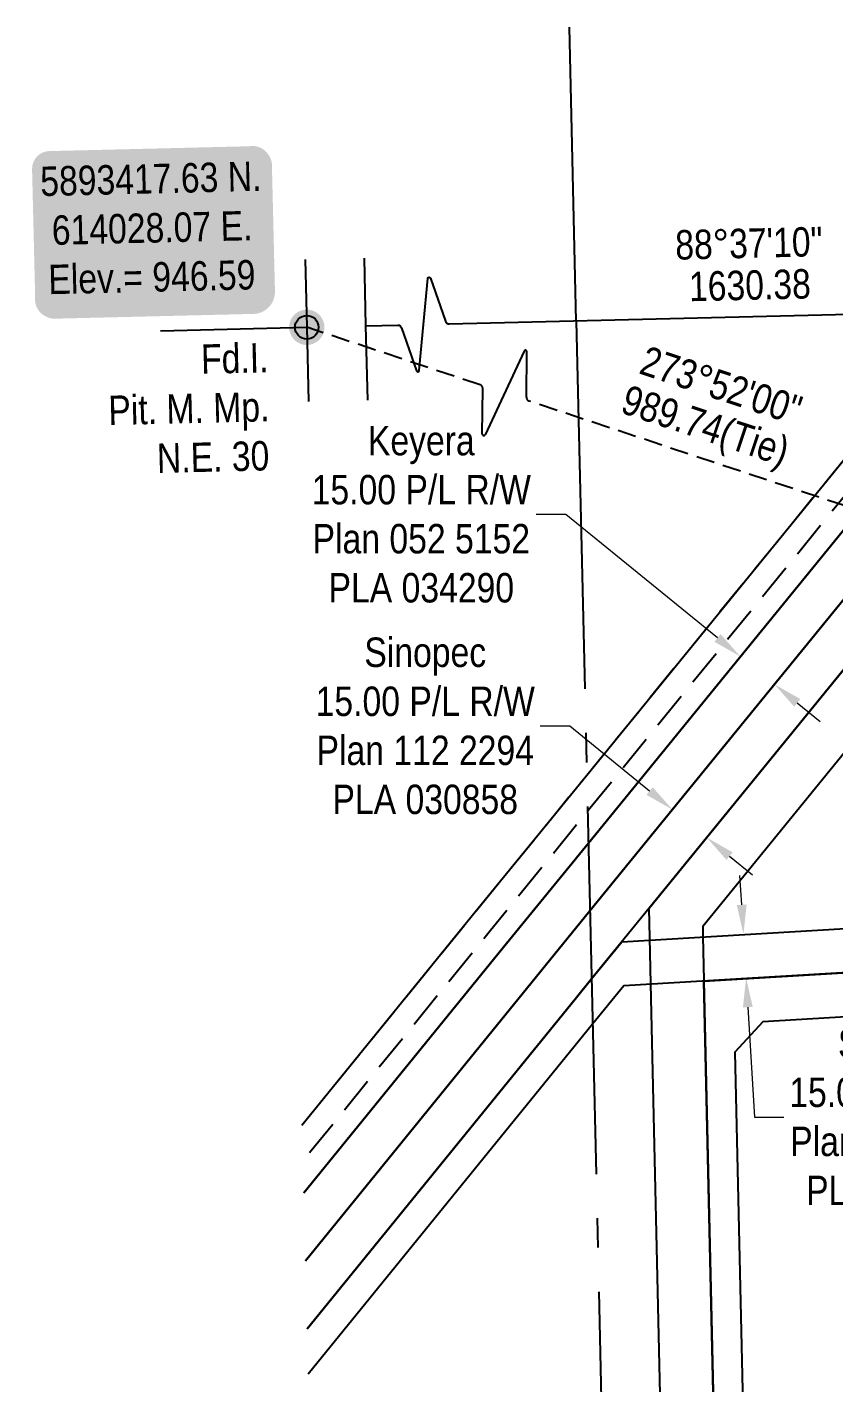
# Model space of a CAD drawing. Extents: x 614480 to 617433, y 5892532 to 5894399.
# Drawn here: x 614666.1 to 614940.2, y 5893076.5 to 5893537.3 of the extents above; entities that cross this region are included whole.
import ezdxf
from ezdxf.enums import TextEntityAlignment as Align

# ---------------------------------------------------------------- set-up
doc = ezdxf.new("R2010")
doc.units = 0
doc.header["$LTSCALE"] = 5
doc.header["$PDSIZE"] = 0.5
for name, pattern in [('foc-ACCESSROAD', [3.75, 2.5, -1.25]), ('foc-QUARTERLINE', [33, 25, -3, 2, -3]), ('foc-TIELINE', [1.875, 1.25, -0.625])]:
    doc.linetypes.add(name, pattern=pattern)
doc.layers.get('Defpoints').update_dxf_attribs({"color": 9})
for name, color, linetype in [('DETAIL-T', 7, 'Continuous'), ('F-RW', 190, 'Continuous'), ('F-WS', 190, 'foc-ACCESSROAD'), ('L-BD', 7, 'Continuous'), ('L-MON', 1, 'Continuous'), ('L-QSEC', 8, 'foc-QUARTERLINE'), ('L-SEC', 7, 'Continuous'), ('L-TIE', 7, 'foc-TIELINE')]:
    doc.layers.add(name, color=color, linetype=linetype)
doc.layers.add('F-RW-T', color=190, linetype='Continuous', lineweight=9)
doc.styles.add('80', font='ARIALN.TTF', dxfattribs={"height": 10})
doc.styles.add('80CG', font='ARIALN.TTF', dxfattribs={"height": 10})
doc.styles.add('80L', font='ARIALN.TTF', dxfattribs={"height": 10})
doc.styles.get("Standard").update_dxf_attribs({"font": 'ARIALN.TTF'})
doc.dimstyles.new('Compass 5 000', dxfattribs={"dimscale": 5, "dimtxt": 9, "dimasz": 2, "dimexe": 0.2, "dimexo": 0.0625, "dimgap": 0.5, "dimtad": 0, "dimtih": 1, "dimtoh": 1, "dimzin": 0, "dimdsep": 46, "dimtxsty": '80CG', "dimcen": 0.1, "dimse1": 1, "dimse2": 1, "dimclrd": 256, "dimclrt": 256, "dimaunit": 1, "dimadec": 4, "dimazin": 0, "dimtfac": 0.06, "dimtofl": 0, "dimtmove": 0, "dimatfit": 1, "dimfxl": 0.2, "dimtolj": 1, "dimtzin": 0, "dimlwd": -1, "dimarcsym": 0})

# ---------------------------------------------------------------- blocks, each defined once
blk = doc.blocks.new('*D614')
at = {"layer": 'Defpoints', "color": 0, "transparency": 16777216}
for p in [(614958.69, 5893385.07), (614970.27, 5893375.63), (614908.42, 5893323.35)]:
    blk.add_point(p, dxfattribs=at)
at = {"layer": 'F-RW-T', "transparency": 16777216}
for p, q in [((614849.09, 5893371.68), (614839.09, 5893371.68)), ((614900.66, 5893329.67), (614849.09, 5893371.68)), ((614927.75, 5893307.6), (614935.51, 5893301.28))]:
    blk.add_line(p, q, dxfattribs=at)
for points in [[(614901.71, 5893330.96), (614899.61, 5893328.38), (614908.42, 5893323.35)], [(614928.81, 5893308.89), (614926.7, 5893306.31), (614920, 5893313.92)]]:
    blk.add_solid(points, dxfattribs=at)
at = {"layer": 'F-RW-T', "transparency": 16777216, "insert": (614800.01, 5893371.68), "char_height": 10, "attachment_point": 5, "style": '80CG'}
blk.add_mtext('\\A1;Keyera\\P15.00 P/L R/W\\PPlan 052 5152\\PPLA 034290', dxfattribs=at)
blk = doc.blocks.new('*D615')
at = {"layer": 'Defpoints', "color": 0, "transparency": 16777216}
for p in [(614922.26, 5893316.65), (614933.9, 5893307.17), (614885.35, 5893271.31)]:
    blk.add_point(p, dxfattribs=at)
at = {"layer": 'F-RW-T', "transparency": 16777216}
for p, q in [((614850.43, 5893299.74), (614840.43, 5893299.74)), ((614877.59, 5893277.63), (614850.43, 5893299.74)), ((614904.75, 5893255.52), (614912.5, 5893249.21))]:
    blk.add_line(p, q, dxfattribs=at)
for points in [[(614878.64, 5893278.92), (614876.54, 5893276.33), (614885.35, 5893271.31)], [(614905.8, 5893256.81), (614903.69, 5893254.23), (614896.99, 5893261.83)]]:
    blk.add_solid(points, dxfattribs=at)
at = {"layer": 'F-RW-T', "transparency": 16777216, "insert": (614801.35, 5893299.74), "char_height": 10, "attachment_point": 5, "style": '80CG'}
blk.add_mtext('\\A1;Sinopec\\P15.00 P/L R/W\\PPlan 112 2294\\PPLA 030858', dxfattribs=at)
blk = doc.blocks.new('*D620')
at = {"layer": 'Defpoints', "color": 0, "transparency": 16777216}
for p in [(614950.68, 5893231.46), (614951.56, 5893216.6), (614910.36, 5893214.14)]:
    blk.add_point(p, dxfattribs=at)
at = {"layer": 'F-RW-T', "transparency": 16777216}
for p, q in [((614908.87, 5893238.97), (614908.28, 5893248.96)), ((614910.96, 5893204.15), (614913.19, 5893166.81)), ((614913.19, 5893166.81), (614923.19, 5893166.81))]:
    blk.add_line(p, q, dxfattribs=at)
for points in [[(614910.54, 5893239.07), (614907.21, 5893238.87), (614909.47, 5893228.99)], [(614912.62, 5893204.25), (614909.29, 5893204.05), (614910.36, 5893214.14)]]:
    blk.add_solid(points, dxfattribs=at)
at = {"layer": 'F-RW-T', "transparency": 16777216, "insert": (614962.28, 5893166.81), "char_height": 10, "attachment_point": 5, "style": '80CG'}
blk.add_mtext('\\A1;Sinopec\\P15.00 P/L R/W\\PPlan 102 0166\\PPLA 051198', dxfattribs=at)
blk = doc.blocks.new('linebrk')
blk.add_lwpolyline([(0, 0.001747, -0.346152), (-0.000191, 0.001504), (-0.00314, 0.000554, 0.772575), (-0.003123, 0.000362), (0.003123, -0.000362, -0.772575), (0.00314, -0.000554), (0.000191, -0.001504, 0.346152), (0, -0.001747)], format="xyb")
blk = doc.blocks.new('fdia')
at = {"color": 255, "const_width": 1}
blk.add_lwpolyline([(-0.5, 0, 1), (0.5, 0, 1)], format="xyb", close=True, dxfattribs=at)
blk = doc.blocks.new('Fdiaa')
blk.add_blockref('fdia', (0, 0))
blk = doc.blocks.new('fdib')
at = {"color": 1, "const_width": 1.6}
blk.add_lwpolyline([(-0.4, 0, 1), (0.4, 0, 1)], format="xyb", close=True, dxfattribs=at)
at = {"color": 1}
blk.add_circle((0, 0), 0.8, dxfattribs=at)
blk = doc.blocks.new('Fdibb')
blk.add_blockref('fdib', (0, 0))
blk = doc.blocks.new('fdicc')
for name in ['Fdibb', 'Fdiaa']:
    blk.add_blockref(name, (0, 0))
blk = doc.blocks.new('FDI')
blk.add_blockref('fdicc', (0, 0))
blk = doc.blocks.new('*U655')
h = blk.add_hatch(color=254)
edge = h.paths.add_edge_path()
edge.add_line((-34, -28.5), (34, -28.5))
edge.add_arc((34, -22.5), 6, 270, 360)
edge.add_line((40, -22.5), (40, 21))
edge.add_arc((34, 21), 6, 0, 90)
edge.add_line((34, 27), (-34, 27))
edge.add_arc((-34, 21), 6, 90, 180)
edge.add_line((-40, 21), (-40, -22.5))
edge.add_arc((-34, -22.5), 6, 180, 270)
at = {"color": 1, "flags": 128}
blk.add_lwpolyline([(-34, -28.5, 3, 3, 0), (34, -28.5, 3, 3, 0.414214), (40, -22.5, 3, 3, 0), (40, 21, 3, 0, 0.414214), (34, 27, 0, 0, 0), (-34, 27, 0, 0, 0.414214), (-40, 21, 0, 0, 0), (-40, -22.5, 0, 3, 0.414214)], format="xyseb", close=True, dxfattribs=at)
blk.add_lwpolyline([(-26.55, 0, 0, 10, 0), (0, 0, 5, 5, 0)], format="xyseb", dxfattribs=at)
at = {"color": 1, "style": '80'}
blk.add_attdef('ENTER_TEXT_001', (-35.99, -5), '', height=10, dxfattribs=at)

msp = doc.modelspace()

# ---------------------------------------------------------------- linework, layer by layer
at = {"layer": 'F-RW', "flags": 128}
for points in [[(614759.469, 5893164.109), (614817.331, 5893235.305), (614845.139, 5893269.44), (614856.24, 5893283.069), (614972.079, 5893425.271), (615134.818, 5893429.166), (615134.819, 5893414.152), (615134.82, 5893399.157), (615134.82, 5893384.111), (615134.821, 5893366.095), (615134.824, 5893308.062), (615126.82, 5893308.062), (615119.816, 5893308.061), (615119.814, 5893365.738), (615119.813, 5893383.753), (615119.812, 5893398.801), (615119.811, 5893413.795), (614979.349, 5893410.432), (614856.775, 5893259.961), (614828.973, 5893225.833), (614760.046, 5893141.023)], [(614760.046, 5893141.023), (614828.973, 5893225.833), (614856.775, 5893259.961), (614979.349, 5893410.432)], [(614760.623, 5893117.951), (614840.609, 5893216.381), (614857.31, 5893236.876), (614974.159, 5893380.402), (614986.622, 5893395.609), (615119.812, 5893398.801), (615126.816, 5893398.966), (615134.82, 5893399.157), (615172.302, 5893400.056), (615187.268, 5893400.406), (615204.884, 5893400.929), (615230.178, 5893401.843), (615241.214, 5893402.126), (615265.991, 5893402.761), (615275.862, 5893403.015), (615320.824, 5893404.064), (615336.944, 5893404.441), (615343.159, 5893404.585)], [(615343.159, 5893404.585), (615343.508, 5893389.595), (615327.404, 5893389.212), (615276.083, 5893388.016), (615271.46, 5893387.863), (615266.264, 5893387.65), (615248.426, 5893387.138), (615205.239, 5893385.865), (615187.604, 5893385.395), (615172.645, 5893385.009), (615152.832, 5893384.539), (615134.82, 5893384.111), (615126.817, 5893383.919), (615119.813, 5893383.753), (615014.22, 5893381.245), (614993.852, 5893380.77), (614985.776, 5893370.902), (614877.463, 5893237.865), (614868.946, 5893227.399), (614857.844, 5893213.774), (614852.25, 5893206.907), (614761.2, 5893094.863)], [(614891.084, 5892633.639), (614878.041, 5893212.202), (614877.692, 5893227.686), (614877.463, 5893237.865), (614985.785, 5893370.882), (614993.852, 5893380.77), (615014.22, 5893381.244), (615119.813, 5893383.753), (615126.817, 5893383.919), (615134.82, 5893384.111), (615152.832, 5893384.539), (615152.835, 5893308.486), (615134.824, 5893308.062), (615134.821, 5893366.095), (615126.818, 5893365.905), (615119.814, 5893365.738), (615014.657, 5893363.237), (615002.572, 5893362.957), (614895.618, 5893231.637), (614895.693, 5893228.293), (614896.032, 5893213.279), (614909.089, 5892634.08)], [(614974.172, 5893380.373), (614857.31, 5893236.876), (614840.609, 5893216.381), (614760.623, 5893117.951)], [(614911.335, 5892534.44), (614911.038, 5892547.631), (614910.701, 5892562.587), (614909.089, 5892634.081), (614896.038, 5893213.017), (615019.049, 5893220.407), (615163.758, 5893229.1), (615163.585, 5893238.669), (615163.371, 5893250.446), (615163.222, 5893258.692), (615163.099, 5893265.463), (615178.088, 5893266.298), (615178.21, 5893259.557), (615178.36, 5893251.281), (615178.572, 5893239.534), (615178.741, 5893230.166), (615179.015, 5893214.995), (615019.949, 5893205.439), (614916.093, 5893199.201), (614906.575, 5893188.871), (614919.078, 5892634.326), (614920.663, 5892564.009), (614921, 5892549.042), (614921.324, 5892534.689)], [(615539.523, 5893259.384), (615541.605, 5893174.166), (615433.932, 5893171.509), (615423.93, 5893171.263), (615417.836, 5893171.12), (615399.301, 5893170.684), (615384.342, 5893170.333), (615382.968, 5893226.579), (615368.533, 5893241.402), (615019.049, 5893220.407), (614868.777, 5893211.379), (614858.201, 5893198.365), (614761.585, 5893079.47)], [(614761.2, 5893094.863), (614852.25, 5893206.907), (614857.844, 5893213.774), (614868.099, 5893226.36), (615018.15, 5893235.374), (615018.45, 5893230.385), (615397.333, 5893253.146), (615398.979, 5893185.689), (615417.521, 5893186.124), (615423.615, 5893186.267), (615433.617, 5893186.514), (615526.236, 5893188.8)]]:
    msp.add_lwpolyline(points, dxfattribs=at)
at = {"layer": 'F-WS', "flags": 128}
msp.add_lwpolyline([(614759.469, 5893164.109), (614817.331, 5893235.305), (614845.139, 5893269.439), (614856.24, 5893283.062), (614972.079, 5893425.271), (615134.818, 5893429.166), (615134.819, 5893414.152), (615134.82, 5893399.151), (615134.82, 5893384.111), (615134.821, 5893366.095), (615134.824, 5893308.062), (615126.82, 5893308.061), (615126.818, 5893365.905), (615126.817, 5893383.92), (615126.816, 5893398.961), (615126.816, 5893413.961), (615126.815, 5893420.968), (614975.956, 5893417.356), (614856.526, 5893270.737), (614823.54, 5893230.252), (614759.777, 5893151.796)], dxfattribs=at)
at = {"layer": 'L-QSEC', "flags": 128}
for points in [[(614852.67, 5893437.341), (614850.367, 5893537.315)], [(614852.67, 5893437.341), (614873.588, 5892533.5)]]:
    msp.add_lwpolyline(points, dxfattribs=at)
at = {"layer": 'L-SEC', "flags": 128}
for points in [[(614760.57, 5893458.277), (614761.108, 5893435.282)], [(614781.21, 5893435.771), (614780.673, 5893458.747)], [(614809.501, 5893436.447), (615255.012, 5893447.176), (615657.354, 5893457.011)], [(614711.386, 5893434.084), (614761.108, 5893435.282)], [(614761.108, 5893435.282), (614761.698, 5893410.086)], [(614781.21, 5893435.766), (614792.043, 5893436.027)], [(614781.8, 5893410.556), (614781.211, 5893435.752)]]:
    msp.add_lwpolyline(points, dxfattribs=at)
at = {"layer": 'L-TIE'}
for p, q in [((614820.034, 5893415.712), (614761.108, 5893435.282)), ((615015.181, 5893350.902), (614836.607, 5893410.208))]:
    msp.add_line(p, q, dxfattribs=at)

# ---------------------------------------------------------------- block references
at = {"layer": 'DETAIL-T', "color": 211}
ref = msp.add_blockref('*U655', (614708.262, 5893468.999), dxfattribs=dict(at, rotation=1.379503004874598))
ref.add_attrib('ENTER_TEXT_001', '5893417.63 N.', (614670.67, 5893479.869), dxfattribs={"layer": '0', "color": 1, "height": 10, "rotation": 1.3795, "style": '80'})
ref.add_attrib('ENTER_TEXT_002', '614028.07 E.', (614674.594, 5893463.251), dxfattribs={"layer": '0', "color": 1, "height": 10, "rotation": 1.3795, "style": '80'})
ref.add_attrib('ENTER_TEXT_003', 'Elev.= 946.59', (614673.404, 5893446.51), dxfattribs={"layer": '0', "color": 1, "height": 10, "rotation": 1.3795, "style": '80'})
at = {"layer": 'L-MON', "xscale": 5.00000000000002, "yscale": 5.00000000000002, "zscale": 5.00000000000002}
msp.add_blockref('FDI', (614761.108, 5893435.282), dxfattribs=at)
at = {"layer": 'L-SEC', "color": 211, "xscale": 4998.103800000011, "yscale": 4998.103800000011, "zscale": 4998.103800000011, "rotation": 91.37950300824693}
msp.add_blockref('linebrk', (614800.772, 5893436.237), dxfattribs=at)
at = {"layer": 'L-TIE', "color": 211, "xscale": 4998.103800000009, "yscale": 4998.103800000009, "zscale": 4998.103800000009, "rotation": 251.6282575761142}
msp.add_blockref('linebrk', (614828.321, 5893412.96), dxfattribs=at)

# ---------------------------------------------------------------- texts
at = {"layer": 'L-BD'}
for s, height, rotation, p in [('88°37\'10"', 9.9962, 1.38053, (614911.304, 5893463.858)), ('1630.38', 9.9962, 1.38053, (614911.647, 5893449.617)), ('273°52\'00"', 9.9962, 341.62826, (614901.904, 5893415.557)), ('989.74(Tie)', 9.99621, 341.62826, (614896.603, 5893401.924))]:
    msp.add_text(s, height=height, rotation=rotation, dxfattribs=at).set_placement(p, align=Align.MIDDLE_CENTER)
at = {"layer": 'L-MON', "insert": (614692.18, 5893428.648), "char_height": 9.99621, "attachment_point": 1, "rotation": 1.3795, "style": '80L'}
msp.add_mtext_dynamic_manual_height_columns('\\pi32.87743;Fd.I. \\P\\pi0.97957;Pit. M. Mp.\\P\\pi17.07851;N.E. 30', width=53.85174, gutter_width=49.981, heights=[0], dxfattribs=at)

# ---------------------------------------------------------------- dimensions: what is measured, and where the dimension line sits
at = {"layer": 'F-RW-T'}
for base, p1, p2, angle, text, picture, middle in [((614908.415, 5893323.354), (614970.274, 5893375.631), (614958.688, 5893385.069), 140.83367, 'Keyera\\P15.00 P/L R/W\\PPlan 052 5152\\PPLA 034290', '*D614', (614800.006, 5893371.678)), ((614885.346, 5893271.313), (614933.901, 5893307.169), (614922.256, 5893316.65), 140.84992, 'Sinopec\\P15.00 P/L R/W\\PPlan 112 2294\\PPLA 030858', '*D615', (614801.348, 5893299.736)), ((614910.36, 5893214.137), (614950.675, 5893231.456), (614951.564, 5893216.602), 273.42431, 'Sinopec\\P15.00 P/L R/W\\PPlan 102 0166\\PPLA 051198', '*D620', (614962.278, 5893166.811))]:
    dim = msp.add_linear_dim(base=base, p1=p1, p2=p2, angle=angle, text=text, dimstyle='Compass 5 000', dxfattribs=at)
    dim.commit()
    dim.dimension.update_dxf_attribs({"geometry": picture, "text_midpoint": middle, "dimtype": 161})

doc.saveas('drawing.dxf')
